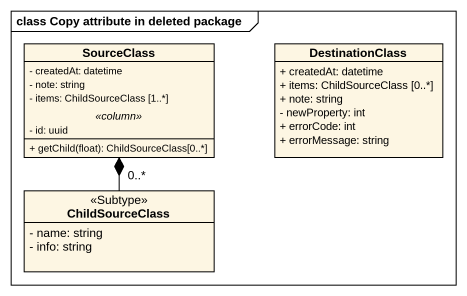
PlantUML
@startuml
mainframe class Copy attribute in deleted package
hide circle
hide empty members
skinparam classAttributeIconSize 0
class SourceClass {
  - createdAt: datetime
  - note: string
  - items: ChildSourceClass [1..*]
  .. <<column>> ..
  - id: uuid
  --
  + getChild(float): ChildSourceClass[0..*]
}
class DestinationClass {
  + createdAt: datetime
  + items: ChildSourceClass [0..*]
  + note: string
  - newProperty: int
  + errorCode: int
  + errorMessage: string
}
class ChildSourceClass <<Subtype>> {
  - name: string
  - info: string
}
ChildSourceClass "0..*" -up-* SourceClass
@enduml
